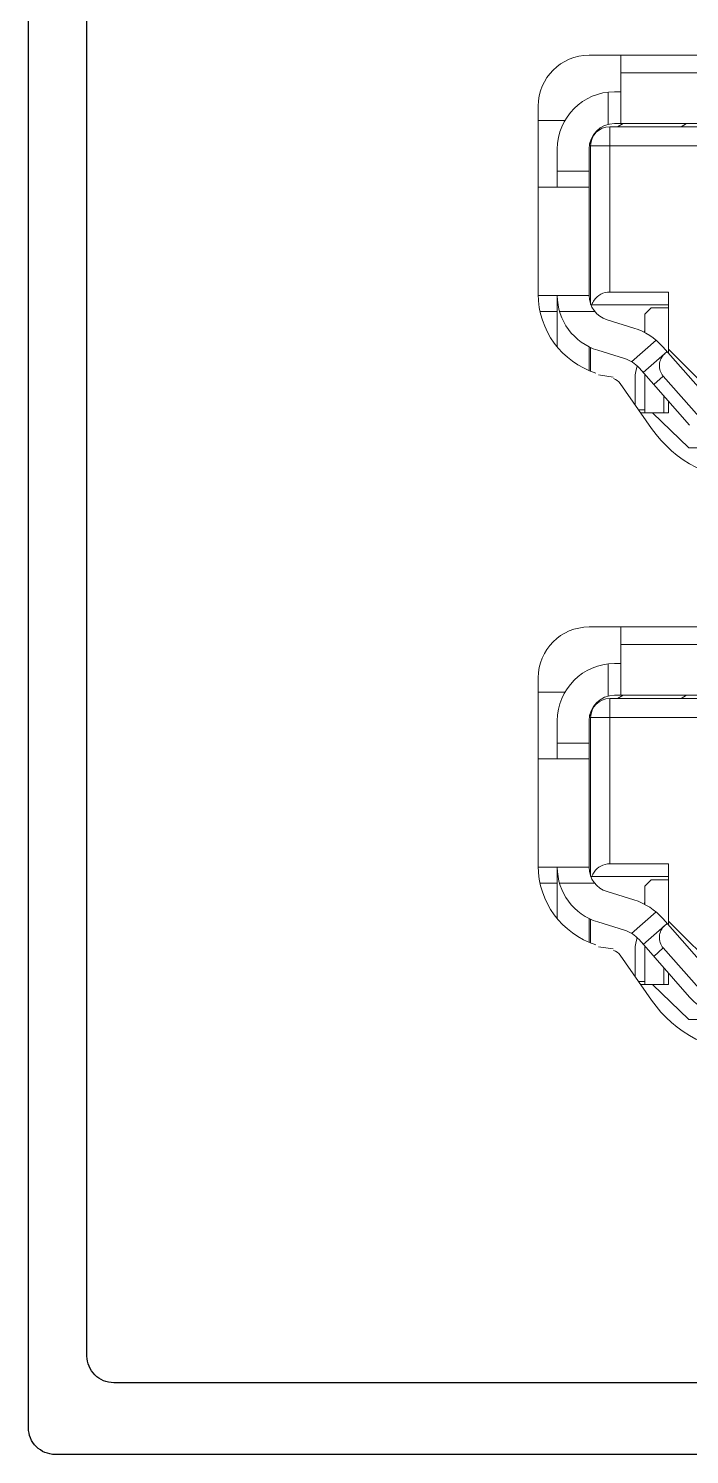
# Model space of a CAD drawing. Header units: millimetres. Extents: x -25459 to 1045457, y -66278 to 462905.
# Drawn here: x 652337.7 to 652443.4, y 33344.9 to 33572.9 of the extents above; entities that cross this region are included whole.
import ezdxf

# ---------------------------------------------------------------- set-up
doc = ezdxf.new("R2010")
doc.units = ezdxf.units.MM

# ---------------------------------------------------------------- blocks, each defined once
blk = doc.blocks.new('SE2600 ОПЕРАТОР PRO')
at = {"lineweight": 0}
for p, q in [((6390.84, 1025.14), (5891.04, 1025.14)), ((5908.89, 986.76), (5908.89, 1025.14)), ((6083.82, 1015.32), (5908.89, 1015.32)), ((5901.75, 1004.41), (5901.75, 986.31)), ((5905.32, 1004.61), (5908.89, 1004.61)), ((5862.48, 996.58), (5862.48, 890.97)), ((5862.48, 988.55), (5877.54, 988.55)), ((6000.67, 984.98), (5902.64, 984.98)), ((5902.64, 892.16), (5902.64, 984.98)), ((5905.32, 986.76), (6376.56, 986.76)), ((5907.01, 984.98), (5910.1, 986.76)), ((5942.71, 984.98), (5945.8, 986.76)), ((5873.19, 951.06), (5873.19, 972.48)), ((5891.04, 890.21), (5891.04, 972.48)), ((5891.55, 976.05), (5892.17, 976.41)), ((5891.55, 976.05), (5892.01, 975.26)), ((5891.93, 974.27), (6001.71, 974.27)), ((5891.93, 974.27), (5891.93, 885.27)), ((5891.04, 959.99), (5873.19, 959.99)), ((5891.04, 951.06), (5862.48, 951.06)), ((5862.49, 890.21), (5891.04, 890.21)), ((5873.19, 890.21), (5873.19, 861.41)), ((5935.66, 892.16), (5902.64, 892.16)), ((5935.66, 857.8), (5935.66, 892.16)), ((5863.53, 881.29), (5873.19, 881.29)), ((5874.45, 881.29), (5894.17, 881.29)), ((5935.66, 885.02), (5892.02, 885.02)), ((5925.84, 883.23), (5922.27, 879.66)), ((5935.66, 883.23), (5925.84, 883.23)), ((5901.12, 876.56), (5916.2, 871.92)), ((5922.27, 869.4), (5922.27, 879.66)), ((5928.67, 865.14), (5914.95, 853.07)), ((5922.27, 870.74), (5922.02, 869.53)), ((5891.04, 847.94), (5891.04, 861.49)), ((5891.93, 861.02), (5891.93, 847.55)), ((5895.87, 859.5), (5910.95, 854.86)), ((5921.46, 846.91), (5934.86, 858.7)), ((5932.51, 861.38), (5960.85, 829.17)), ((5935.66, 860.03), (5971.36, 824.33)), ((5917.99, 850.75), (5917.31, 847.6)), ((5919.11, 849.59), (5947.45, 817.38)), ((5896.27, 845.64), (5904.64, 844.41)), ((5908.49, 840.87), (5926.19, 815.57)), ((5916.92, 828.83), (5916.92, 843.86)), ((5922.27, 845.99), (5922.27, 824.33)), ((5927.36, 840.21), (5932.72, 844.93)), ((5932.72, 844.93), (5952.81, 822.1)), ((5932.98, 824.33), (5932.98, 833.82)), ((5918.82, 826.11), (5922.27, 826.11)), ((5935.66, 824.33), (5935.66, 830.78)), ((5935.66, 824.33), (5920.07, 824.33)), ((5947, 804.69), (5926.74, 824.33)), ((5947, 804.69), (6334.87, 804.69)), ((6390.84, 704.13), (5891.04, 704.13)), ((5908.89, 665.75), (5908.89, 704.13)), ((6083.82, 694.31), (5908.89, 694.31)), ((5901.75, 683.4), (5901.75, 665.3)), ((5905.32, 683.6), (5908.89, 683.6)), ((5862.48, 675.57), (5862.48, 569.95)), ((5862.48, 667.53), (5877.54, 667.53)), ((5905.32, 665.75), (6376.56, 665.75)), ((5907.01, 663.96), (5910.1, 665.75)), ((5942.71, 663.96), (5945.8, 665.75)), ((6000.67, 663.96), (5902.64, 663.96)), ((5902.64, 571.14), (5902.64, 663.96)), ((5873.19, 630.05), (5873.19, 651.47)), ((5891.04, 569.2), (5891.04, 651.47)), ((5891.55, 655.04), (5892.17, 655.4)), ((5891.55, 655.04), (5892.01, 654.25)), ((5891.93, 653.25), (6001.71, 653.25)), ((5891.93, 653.25), (5891.93, 564.26)), ((5891.04, 638.97), (5873.19, 638.97)), ((5891.04, 630.05), (5862.48, 630.05)), ((5862.49, 569.2), (5891.04, 569.2)), ((5873.19, 569.2), (5873.19, 540.39)), ((5935.66, 571.14), (5902.64, 571.14)), ((5935.66, 536.78), (5935.66, 571.14)), ((5935.66, 564), (5892.02, 564)), ((5925.84, 562.22), (5922.27, 558.65)), ((5935.66, 562.22), (5925.84, 562.22)), ((5863.53, 560.27), (5873.19, 560.27)), ((5874.45, 560.27), (5894.17, 560.27)), ((5901.12, 555.55), (5916.2, 550.91)), ((5922.27, 548.39), (5922.27, 558.65)), ((5922.27, 549.72), (5922.02, 548.52)), ((5891.04, 526.93), (5891.04, 540.47)), ((5891.93, 540.01), (5891.93, 526.53)), ((5895.87, 538.49), (5910.95, 533.85)), ((5928.67, 544.12), (5914.95, 532.05)), ((5921.46, 525.9), (5934.86, 537.69)), ((5932.51, 540.37), (5960.85, 508.16)), ((5935.66, 539.01), (5971.36, 503.32)), ((5917.99, 529.73), (5917.31, 526.58)), ((5919.11, 528.58), (5947.45, 496.37)), ((5896.27, 524.62), (5904.64, 523.4)), ((5916.92, 507.82), (5916.92, 522.84)), ((5922.27, 524.98), (5922.27, 503.31)), ((5927.36, 519.2), (5932.72, 523.91)), ((5932.72, 523.91), (5952.81, 501.09)), ((5908.49, 519.86), (5926.19, 494.56)), ((5932.98, 503.31), (5932.98, 512.81)), ((5918.82, 505.1), (5922.27, 505.1)), ((5935.66, 503.31), (5935.66, 509.76)), ((5935.66, 503.31), (5920.07, 503.31)), ((5947, 483.68), (5926.74, 503.31)), ((5947, 483.68), (6334.87, 483.68))]:
    blk.add_line(p, q, dxfattribs=at)
at = {"color": 7}
for points in [[(5576.13, 643.18), (5576.13, 1723.06, -0.414214), (5591.13, 1738.06), (11222.73, 1738.06, -0.414214), (11237.72, 1723.06), (11237.72, 643.18)], [(5608.98, 643.18), (5608.98, 1696.69, -0.414214), (5623.98, 1711.69), (11181.83, 1711.69, -0.414214), (11196.82, 1696.69), (11196.82, 643.18)], [(11237.72, 1526.01), (11237.72, 254.52, -0.414214), (11222.73, 239.53), (5591.13, 239.53, -0.414214), (5576.13, 254.52), (5576.13, 1526.01)], [(11196.82, 1499.64), (11196.82, 294.78, -0.414214), (11181.83, 279.79), (5623.98, 279.79, -0.414214), (5608.98, 294.78), (5608.98, 1499.64)]]:
    blk.add_lwpolyline(points, format="xyb", dxfattribs=at)
at = {"lineweight": 0}
for centre, radius, start, end in [((5891.04, 996.58), 28.56, 90, 180), ((5905.32, 972.48), 32.13, 90, 180), ((5905.32, 972.48), 14.28, 90, 180), ((5902.64, 974.27), 10.71, 90, 180), ((5908.89, 890.97), 46.41, 180, 252.45949), ((5905.32, 890.21), 32.13, 180, 252.89727), ((5905.32, 890.21), 14.28, 180, 252.96834), ((5905.71, 837.8), 35.7, 41.34778, 72.89727), ((5939.42, 850.82), 8.92, 131.34762, 221.34793), ((5905.71, 837.8), 17.85, 41.34778, 72.89727), ((5902.64, 836.78), 7.14, 34.97924, 72.45949), ((5934.77, 843.86), 17.85, 167.90524, 179.90739), ((5983.07, 855.37), 69.42, 214.97924, 270), ((5891.04, 675.57), 28.56, 90, 180), ((5905.32, 651.47), 32.13, 90, 180), ((5905.32, 651.47), 14.28, 90, 180), ((5902.64, 653.25), 10.71, 90, 180), ((5908.89, 569.95), 46.41, 180, 252.45949), ((5905.32, 569.2), 32.13, 180, 252.89727), ((5905.32, 569.2), 14.28, 180, 252.96834), ((5905.71, 516.78), 35.7, 41.34778, 72.89727), ((5939.42, 529.81), 8.92, 131.34762, 221.34793), ((5905.71, 516.78), 17.85, 41.34778, 72.89727), ((5902.64, 515.77), 7.14, 34.97924, 72.45949), ((5934.77, 522.84), 17.85, 167.90524, 179.90739), ((5983.07, 534.35), 69.42, 214.97924, 270), ((5971.57, 517.59), 32.13, 221.34778, 270)]:
    blk.add_arc(centre, radius, start, end, dxfattribs=at)
for centre, major_axis, start_param, end_param in [((5902.64, 881.45), (0, 10.71), 0, 0.963589), ((5902.64, 881.45), (10.71, 0), 2.534386, 2.801756), ((5902.64, 560.43), (0, 10.71), 0, 0.963589), ((5902.64, 560.43), (10.71, 0), 2.534386, 2.801756)]:
    blk.add_ellipse(centre, major_axis=major_axis, ratio=1, start_param=start_param, end_param=end_param, dxfattribs=at)

msp = doc.modelspace()

# ---------------------------------------------------------------- block references
at = {"color": 252, "lineweight": 0, "xscale": 0.28485, "yscale": 0.28485, "zscale": 0.28485}
msp.add_blockref('SE2600 ОПЕРАТОР PRO', (650749.3, 33276.644), dxfattribs=at)

doc.saveas('drawing.dxf')
